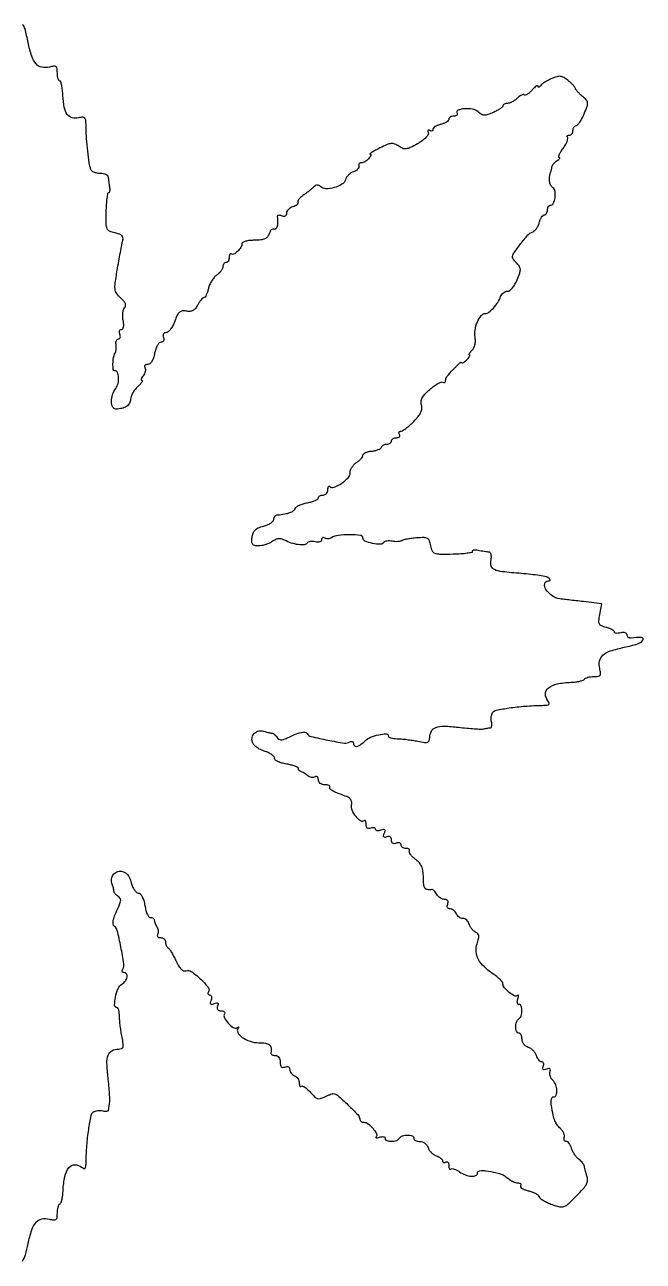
# Model space of a CAD drawing. Extents: x 0 to 389, y 0 to 389.
# Drawn here: x 194.7 to 389.1, y 0.4 to 388.7 of the extents above; entities that cross this region are included whole.
import ezdxf

# ---------------------------------------------------------------- set-up
doc = ezdxf.new("R2010")
doc.units = 0

msp = doc.modelspace()

# ---------------------------------------------------------------- linework, layer by layer
msp.add_lwpolyline([(194.024653, 0.354869, 0.078243), (194.944485, 2.339278, 0.018552), (195.816715, 5.891491, -0.027076), (196.946904, 10.177543, -0.100798), (198.309317, 12.59685, -0.165365), (200.102362, 13.645596, -0.112314), (202.487014, 13.592615, 0.029745), (203.878555, 13.330139, 0.191334), (204.558715, 13.504638, 0.203944), (204.908712, 14.089592, 0.034219), (205, 15.421931, -0.031394), (205.061568, 16.401541, -0.037107), (205.245689, 17.311175, -0.040335), (205.513895, 18.035743, -0.146555), (205.836387, 18.398882, 0.17217), (206.169728, 18.814292, 0.026698), (206.46766, 19.843225, 0.027121), (206.696829, 21.145171, 0.020611), (206.810899, 22.589911, -0.041684), (207.344578, 26.982765, -0.117582), (208.648331, 29.764338, -0.227378), (210.495025, 30.65924, -0.175989), (212.626748, 29.894808, 0.063988), (213.325876, 29.451681, 0.343951), (213.736457, 29.545839, 0.152862), (213.969679, 30.130702, 0.015881), (214.036041, 31.627555, -0.017067), (214.272174, 36.682815, -0.017027), (214.852614, 41.71418, -0.011109), (215.608906, 46.090535, -0.197185), (216.381625, 47.263004, -0.078682), (216.936428, 47.525325, -0.041373), (217.68554, 47.678681, -0.039856), (218.497813, 47.71083, -0.048814), (219.25, 47.606623, 0.034814), (219.926039, 47.493629, 0.05632), (220.508413, 47.503245, 0.078145), (220.918264, 47.623324, 0.259014), (221.076511, 47.84362, -0.009778), (221.124184, 48.193038, -0.002604), (221.213919, 48.747813, -0.00264), (221.322572, 49.377578, -0.002718), (221.43684, 50, 0.055574), (221.507287, 50.925543, 0.006734), (221.408128, 52.967043, 0.007931), (221.218484, 55.397704, 0.006457), (220.940544, 57.994191, -0.020889), (220.588206, 62.515047, -0.095312), (220.990914, 65.108594, -0.182912), (222.164408, 66.485201, -0.126431), (224.167758, 67, 0.080168), (225.165805, 67.161058, 0.242378), (225.633316, 67.638179, 0.112613), (225.706081, 68.60191, 0.013038), (225.326295, 70.75, -0.011377), (225.031282, 72.386872, -0.008453), (224.777385, 74.20625, -0.008553), (224.596159, 75.931748, -0.019071), (224.530982, 77.25, 0.026322), (224.463559, 78.303741, 0.041403), (224.284122, 79.192187, 0.050137), (224.031792, 79.819866, 0.279013), (223.734116, 80, -0.415084), (223.000187, 80.736113, -0.049112), (223.258186, 83.278906, -0.045435), (224.067603, 85.990615, -0.159243), (225.222657, 87.371125, 0.085519), (226.370515, 88.396027, 0.119536), (226.945897, 89.639564, 0.205755), (226.744025, 90.584717, 0.243267), (225.940983, 91, -0.123166), (225.592209, 91.087238, -0.188056), (225.391574, 91.321215, -0.150173), (225.377782, 91.675204, -0.073733), (225.557785, 92.093498, 0.178634), (225.898421, 93.773611, 0.010319), (224.973269, 99.032389, 0.009773), (223.833056, 104.270674, 0.198381), (222.900819, 105.561298, -0.241887), (222.496296, 106.232235, -0.071917), (222.589631, 107.463167, -0.043021), (223.159416, 109.271404, -0.014235), (224.294464, 111.815036, 0.027987), (224.783373, 112.996952, 0.098515), (224.89752, 113.807717, 0.147204), (224.676409, 114.415652, 0.094298), (224.118376, 114.92684, -0.043899), (223.622046, 115.297396, -0.04331), (223.19557, 115.750464, -0.046778), (222.894872, 116.21435, -0.10905), (222.787271, 116.611803, 0.033793), (222.737952, 117.039858, 0.014248), (222.61677, 117.60628, 0.014021), (222.452434, 118.20636, 0.017768), (222.265692, 118.75, -0.111052), (222.031327, 120.352607, -0.13747), (222.545432, 121.76445, -0.145508), (223.688553, 122.650475, -0.129513), (225.186423, 122.820137, -0.088875), (226.220167, 122.475169, -0.092055), (227.055398, 121.795647, -0.074844), (227.712748, 120.735019, -0.038309), (228.219485, 119.25, 0.037549), (228.641875, 118.005993, 0.049326), (229.217516, 116.954688, 0.058578), (229.850466, 116.227985, 0.186421), (230.440694, 116, -0.208688), (231.050535, 115.733877, -0.06773), (231.628889, 114.910944, -0.050068), (232.128673, 113.649747, -0.027475), (232.495314, 112.027737, 0.026845), (232.833752, 110.521668, 0.042816), (233.298677, 109.287616, 0.053167), (233.81071, 108.45642, 0.284342), (234.287757, 108.277737, -0.087885), (234.720458, 108.286547, -0.107148), (235.09755, 108.14096, -0.116006), (235.359751, 107.863921, -0.117085), (235.469858, 107.5, 0.052498), (235.548674, 107.028397, 0.023116), (235.745926, 106.426563, 0.022573), (236.015999, 105.8019, 0.028135), (236.32433, 105.25, -0.064868), (236.581837, 104.697549, -0.057238), (236.703336, 104.073437, -0.060306), (236.677857, 103.474972, -0.097951), (236.5, 103, 0.139169), (236.392057, 102.620352, 0.191142), (236.521475, 102.29375, 0.138808), (236.889346, 102.073267, 0.066118), (237.440983, 102, -0.089681), (238.036198, 101.892376, -0.095244), (238.542039, 101.583854, -0.099804), (238.880474, 101.123801, -0.109257), (239, 100.583333, 0.048968), (239.055626, 100.016711, 0.052342), (239.220313, 99.484896, 0.058488), (239.462547, 99.063522, 0.12921), (239.75, 98.833333, -0.138774), (240.130006, 98.51713, -0.013503), (240.786016, 97.502606, -0.016302), (241.508775, 96.223694, -0.012195), (242.223673, 94.771282, 0.024438), (243.079321, 93.135236, 0.065158), (243.886211, 92.097442, 0.106984), (244.662445, 91.603579, 0.181939), (245.422127, 91.608491, -0.252305), (247.093026, 91.393634, -0.033974), (249.9188, 89.060938, -0.033577), (252.372639, 86.403811, -0.318149), (252.464085, 84.941889, 0.085838), (252.31943, 84.582142, 0.164684), (252.35483, 84.27668, 0.179872), (252.563315, 84.073284, 0.104656), (252.909598, 84, -0.19524), (253.24695, 83.86305, -0.144288), (253.44671, 83.508377, -0.095627), (253.466013, 82.967397, -0.052899), (253.295006, 82.326391, 0.034163), (253.050075, 81.529258, 0.250164), (253.149461, 81.156343, 0.265149), (253.507354, 81.044965, 0.037453), (254.275464, 81.275464, -0.037518), (255.005319, 81.49438, -0.222458), (255.383917, 81.409168, -0.273604), (255.512357, 81.085238, -0.052489), (255.342084, 80.449072, 0.086848), (255.223847, 79.844542, 0.169991), (255.374871, 79.384005, 0.158029), (255.791837, 79.09648, 0.072683), (256.452028, 79, -0.057716), (257.047855, 78.930992, -0.124141), (257.45557, 78.719959, -0.190799), (257.613722, 78.407908, -0.162814), (257.528844, 78.04667, 0.264002), (257.483335, 76.828709, 0.063503), (258.677927, 75.103816, 0.064255), (260.253767, 73.749579, 0.281725), (261.428379, 73.711552, -0.018486), (261.814619, 73.912576, -0.194195), (261.989031, 73.922931, -0.489341), (262.023037, 73.825659, -0.039295), (261.832152, 73.57581, 0.320894), (261.683135, 72.225637, 0.110005), (263.071629, 70.674829, 0.076464), (265.531613, 69.428934, 0.079209), (268.222241, 69, -0.033011), (270.426141, 68.854333, -0.141744), (271.618356, 68.331036, -0.191289), (272.148167, 67.355584, -0.069149), (272.118421, 65.75, 0.204797), (272.190576, 65.464327, 0.105904), (272.475411, 65.220313, 0.075993), (272.934422, 65.055021, 0.048526), (273.5, 65, -0.132643), (274.087065, 64.84147, -0.106556), (274.572021, 64.398835, -0.089602), (274.89129, 63.720581, -0.065399), (275, 62.893011, 0.044649), (275.083046, 61.964874, 0.150258), (275.359682, 61.429276, 0.20361), (275.828212, 61.234478, 0.089917), (276.5, 61.361626, -0.073701), (277.099581, 61.495246, -0.139599), (277.580277, 61.395164, -0.163185), (277.888237, 61.074123, -0.110721), (278, 60.575604, 0.098269), (278.111838, 60.012057, 0.066863), (278.440625, 59.444872, 0.063983), (278.92656, 58.960167, 0.07261), (279.5, 58.638374, -0.089069), (280.073443, 58.29145, -0.066565), (280.559375, 57.733051, -0.065577), (280.887856, 57.056877, -0.080486), (281, 56.364718, 0.036578), (281.044589, 55.756029, 0.102273), (281.190617, 55.356086, 0.239229), (281.404994, 55.225462, 0.219164), (281.648909, 55.315576, -0.301901), (282.045702, 55.395596, -0.051592), (282.76002, 55.014136, -0.041473), (283.621496, 54.322493, -0.025396), (284.520178, 53.378164, 0.024437), (285.790446, 52.038238, 0.107969), (286.713036, 51.47499, 0.147275), (287.630058, 51.437777, 0.059949), (288.805527, 51.895921, -0.015066), (289.655171, 52.318218, -0.016591), (290.502138, 52.674274, -0.016182), (291.241981, 52.92969, -0.076628), (291.684259, 52.995222, -0.180834), (293.015379, 52.488619, -0.010274), (296.311935, 49.466417, -0.009891), (299.492832, 46.304942, -0.194571), (300, 45.050983, 0.120817), (300.098293, 44.650136, 0.100723), (300.375342, 44.308726, 0.091688), (300.789712, 44.07941, 0.080823), (301.277759, 44, -0.164869), (302.624677, 43.54346, -0.053179), (304.173438, 42.071866, -0.054964), (305.291121, 40.420024, -0.313908), (305.167848, 39.425186, 0.197991), (305.091532, 39.209915, 0.368962), (305.210243, 39.084304, 0.090168), (305.616051, 39.114044, 0.022882), (306.25, 39.309286, -0.048013), (306.920452, 39.479454, -0.086433), (307.485937, 39.468241, -0.133716), (307.857378, 39.285081, -0.214926), (308, 38.968615, 0.320036), (308.504298, 38.261434, 0.08491), (309.952631, 38.024075, 0.073884), (311.56532, 38.275193, 0.180743), (312.5, 39, -0.180646), (313.441258, 39.730191, -0.075731), (315.05144, 39.975481, -0.087186), (316.493767, 39.722052, -0.315629), (317, 39, 0.185742), (317.146891, 38.618226, 0.089917), (317.567705, 38.29375, 0.069758), (318.193065, 38.073798, 0.04977), (318.932612, 38, -0.092316), (319.717609, 37.853819, -0.071151), (320.479216, 37.427526, -0.069966), (321.102431, 36.795968, -0.083119), (321.483765, 36.051152, 0.070459), (321.864132, 35.259731, 0.049213), (322.493083, 34.493083, 0.049213), (323.259731, 33.864132, 0.070459), (324.051152, 33.483765, -0.043321), (324.796842, 33.173824, -0.052552), (325.427526, 32.75563, -0.0613), (325.860366, 32.298238, -0.160194), (326, 31.873595, 0.119226), (326.07938, 31.545429, 0.186776), (326.29375, 31.354805, 0.153151), (326.617578, 31.337431, 0.075954), (327, 31.5, -0.160037), (327.378998, 31.591219, -0.191086), (327.70625, 31.429567, -0.125741), (327.92753, 31.008849, -0.058574), (328, 30.39235, 0.034923), (328.043393, 29.771846, 0.096209), (328.185462, 29.359049, 0.231409), (328.394228, 29.218454, 0.235007), (328.631361, 29.298028, -0.218755), (329.017253, 29.440936, -0.055302), (329.691534, 29.313673, -0.046052), (330.506924, 28.979384, -0.032486), (331.353868, 28.464695, 0.059529), (333.218589, 27.465051, 0.077921), (335.103989, 27.048092, 0.121045), (336.468781, 27.294746, 0.295986), (337, 28.113499, -0.2341), (337.203732, 28.524792, -0.105163), (337.763195, 28.789138, -0.066795), (338.638024, 28.875553, -0.033088), (339.75, 28.762766, -0.009341), (342.608452, 28.225121, -0.034486), (344.376273, 27.729109, -0.051858), (345.653925, 27.118047, -0.049786), (346.797619, 26.25, 0.047406), (347.421878, 25.771506, 0.035935), (348.184673, 25.367187, 0.036816), (348.963214, 25.090071, 0.067191), (349.630446, 25, -0.06316), (350.158796, 24.932992, -0.1339), (350.51428, 24.730153, -0.191586), (350.64388, 24.429897, -0.146654), (350.550291, 24.081372, 0.298704), (350.561077, 23.681384, 0.094882), (351.008595, 23.243863, 0.05968), (351.82687, 22.832637, 0.032578), (352.907734, 22.520265, -0.032768), (354.060952, 22.186509, -0.037465), (355.108064, 21.716229, -0.040687), (355.917197, 21.18802, -0.137026), (356.29051, 20.685326, 0.136922), (356.694323, 20.141328, 0.027961), (357.690223, 19.453869, 0.027525), (358.976344, 18.762511, 0.02281), (360.412915, 18.167651, 0.028463), (362.770205, 17.464041, 0.143974), (364.126289, 17.53575, 0.101377), (365.464366, 18.339428, 0.010615), (368.118361, 20.883067, 0.014617), (370.204991, 23.095401, 0.062892), (371.226861, 24.584858, 0.106788), (371.568797, 25.855253, 0.09499), (371.378653, 27.211849, -0.008263), (371.076316, 28.148781, -0.008916), (370.813099, 29.071848, -0.008516), (370.615156, 29.8706, -0.041718), (370.549157, 30.330611, 0.123463), (370.423915, 30.728711, 0.03488), (370.043123, 31.261866, 0.03288), (369.513214, 31.824249, 0.029512), (368.895516, 32.33445, -0.055475), (368.229049, 32.945698, -0.030544), (367.552934, 33.822851, -0.030064), (366.968469, 34.807901, -0.04204), (366.578129, 35.753838, 0.038518), (366.230448, 36.613494, 0.048703), (365.776206, 37.34019, 0.056897), (365.28956, 37.842404, 0.17358), (364.849279, 38, -0.138487), (364.496877, 38.099514, -0.146005), (364.257144, 38.367188, -0.118489), (364.173118, 38.772229, -0.074566), (364.260148, 39.25, 0.124488), (364.308064, 39.837801, 0.058784), (364.093501, 40.573438, 0.05296), (363.671304, 41.333481, 0.050728), (363.093482, 42, -0.047031), (362.034831, 43.203109, -0.063166), (361.337521, 44.475116, -0.041963), (360.807669, 46.241554, -0.010076), (360.237234, 49.25, -0.033088), (360.124447, 50.361976, -0.066795), (360.210862, 51.236805, -0.105163), (360.475208, 51.796268, -0.2341), (360.886501, 52, 0.302611), (361.705313, 52.545518, 0.109731), (361.963147, 53.988563, 0.082283), (361.589555, 55.776607, 0.104181), (360.669643, 57.1875, -0.063651), (360.195622, 57.800458, -0.056274), (359.867203, 58.538438, -0.059369), (359.725563, 59.284244, -0.09802), (359.806093, 59.918278, 0.065386), (359.919501, 60.504286, 0.259429), (359.766619, 60.823146, 0.204963), (359.374361, 60.907457, 0.043477), (358.687377, 60.710277, -0.039971), (357.982753, 60.502685, -0.22661), (357.612901, 60.592835, -0.267041), (357.488475, 60.919318, -0.052202), (357.657916, 61.550928, 0.062962), (357.793998, 62.105447, 0.109677), (357.745252, 62.574335, 0.151316), (357.524081, 62.882554, 0.163437), (357.174376, 63, -0.154862), (356.731234, 63.140624, -0.062896), (356.258462, 63.572474, -0.054087), (355.829795, 64.203232, -0.045408), (355.516235, 64.948848, 0.070459), (355.135868, 65.740269, 0.049213), (354.506917, 66.506917, 0.049213), (353.740269, 67.135868, 0.070459), (352.948848, 67.516235, -0.083119), (352.204032, 67.897569, -0.069966), (351.572474, 68.520784, -0.071151), (351.146181, 69.282391, -0.092316), (351, 70.067388, 0.04977), (350.926202, 70.806935, 0.069758), (350.70625, 71.432295, 0.089917), (350.381774, 71.853109, 0.185742), (350, 72, -0.186414), (349.618213, 72.147465, -0.089706), (349.29375, 72.570164, -0.069539), (349.073784, 73.198222, -0.049547), (349, 73.940983, -0.046881), (349.074077, 74.729296, -0.046318), (349.29375, 75.49335, -0.050262), (349.616444, 76.123976, -0.111412), (350, 76.5, 0.180743), (350.724807, 77.43468, 0.073884), (350.975925, 79.047369, 0.08491), (350.738566, 80.495702, 0.320036), (350.031385, 81, -0.214926), (349.714919, 81.142622, -0.133716), (349.531759, 81.514062, -0.086433), (349.520546, 82.079548, -0.048013), (349.690714, 82.75, 0.022882), (349.885956, 83.383949, 0.090168), (349.915696, 83.789757, 0.368962), (349.790085, 83.908468, 0.197991), (349.574814, 83.832152, -0.312376), (348.631202, 83.712554, -0.048118), (346.958365, 84.798133, -0.047854), (345.44903, 86.254183, -0.17808), (344.997125, 87.472241, 0.160413), (344.826843, 87.984515, 0.030938), (344.188126, 88.741464, 0.030081), (343.299105, 89.566209, 0.023793), (342.247125, 90.349763, -0.037819), (339.156563, 92.789303, -0.081074), (337.286986, 95.172604, -0.105933), (336.56156, 97.583177, -0.104545), (336.882107, 100.091657, 0.019969), (337.356929, 101.65148, 0.090847), (337.427158, 102.594107, 0.164033), (337.144388, 103.207429, 0.112273), (336.501835, 103.637669, -0.083245), (335.911625, 103.985479, -0.045261), (335.317081, 104.584417, -0.043472), (334.807697, 105.322046, -0.052586), (334.470679, 106.092381, 0.065005), (334.129869, 106.821678, 0.064861), (333.613028, 107.439637, 0.070836), (333.006142, 107.85777, 0.11598), (332.401228, 108, -0.092141), (331.79854, 108.112015, -0.066746), (331.198196, 108.440625, -0.065097), (330.691112, 108.926582, -0.077719), (330.361626, 109.5, 0.07261), (330.039833, 110.07344, 0.063983), (329.555128, 110.559375, 0.066863), (328.987943, 110.888162, 0.098269), (328.424396, 111, -0.110721), (327.925877, 111.111763, -0.163185), (327.604836, 111.419723, -0.139599), (327.504754, 111.900419, -0.073701), (327.638374, 112.5, 0.076768), (327.773885, 113.126033, 0.161236), (327.647482, 113.601603, 0.166497), (327.266602, 113.898014, 0.083029), (326.656679, 114, -0.087948), (325.995109, 114.117275, -0.056368), (325.295521, 114.466945, -0.05456), (324.66571, 114.981621, -0.06671), (324.209796, 115.5896, 0.031779), (323.820779, 116.191549, 0.041126), (323.38762, 116.685934, 0.046387), (322.973996, 117.01796, 0.181608), (322.660105, 117.0896, -0.066988), (321.273759, 117.088026, -0.208892), (320.492871, 117.560906, -0.132315), (320.098086, 118.637971, -0.022061), (320, 120.859927, 0.032319), (319.873108, 122.821025, 0.069045), (319.473274, 124.282202, 0.078185), (318.73071, 125.463924, 0.052448), (317.559881, 126.552308, -0.029274), (316.661525, 127.313062, -0.043941), (315.983168, 128.083716, -0.053241), (315.590123, 128.758274, -0.248634), (315.618898, 129.19238, 0.186177), (315.676224, 129.497976, 0.186354), (315.513451, 129.762762, 0.111821), (315.120999, 129.941996, 0.05147), (314.559017, 130, -0.069284), (313.963157, 130.082965, -0.085394), (313.457961, 130.325178, -0.099996), (313.120176, 130.684852, -0.13957), (313, 131.106989, 0.158089), (312.878743, 131.480915, 0.151946), (312.559375, 131.719716, 0.112257), (312.073899, 131.77672, 0.06502), (311.5, 131.638374, -0.077108), (310.871848, 131.502848, -0.163069), (310.396673, 131.631654, -0.166396), (310.101158, 132.017955, -0.08099), (310, 132.638374, 0.081634), (309.899866, 133.2476, 0.159291), (309.608307, 133.637775, 0.161717), (309.14621, 133.776913, 0.084756), (308.550928, 133.657916, -0.052489), (307.914762, 133.487643, -0.273604), (307.590832, 133.616083, -0.222458), (307.50562, 133.994681, -0.037518), (307.724536, 134.724536, 0.037453), (307.955035, 135.492646, 0.265149), (307.843657, 135.850539, 0.250164), (307.470742, 135.949925, 0.034163), (306.673609, 135.704994, -0.047824), (306.032351, 135.526945, -0.087657), (305.491623, 135.526734, -0.137501), (305.137075, 135.697025, -0.21569), (305, 136, 0.191493), (304.877331, 136.308551, 0.145365), (304.559375, 136.492835, 0.097172), (304.074463, 136.513619, 0.053929), (303.5, 136.361626, -0.081274), (302.851998, 136.227424, -0.180929), (302.380295, 136.381631, -0.162548), (302.093155, 136.825135, -0.063157), (302, 137.559678, 0.032528), (301.958281, 138.200268, 0.087502), (301.821856, 138.634178, 0.217382), (301.62113, 138.791094, 0.26089), (301.393551, 138.726884, -0.358961), (300.322965, 138.623653, -0.075885), (298.836682, 139.993415, -0.064334), (297.630723, 141.977252, -0.153172), (297.437029, 143.67302, 0.099159), (297.428968, 144.759759, 0.151469), (296.975686, 145.57828, 0.090586), (295.929245, 146.269459, 0.021071), (293.950176, 147.016443, -0.022514), (292.498674, 147.569091, -0.039274), (291.361656, 148.171659, -0.050542), (290.643866, 148.736635, -0.352765), (290.592162, 149.149121, 0.247497), (290.614163, 149.470593, 0.163232), (290.358723, 149.750054, 0.086801), (289.811821, 149.939522, 0.040104), (289.059017, 150, -0.068037), (288.241393, 150.111775, -0.094364), (287.580179, 150.439291, -0.109633), (287.152903, 150.942135, -0.122085), (287, 151.559017, 0.069674), (286.923104, 152.108158, 0.144341), (286.693382, 152.470573, 0.189995), (286.352776, 152.592451, 0.131168), (285.956195, 152.472927, -0.108199), (285.46709, 152.301004, -0.069952), (284.864688, 152.31138, -0.065316), (284.245328, 152.494415, -0.068842), (283.706195, 152.828873, 0.020724), (283.171137, 153.23671, 0.016328), (282.56057, 153.634284, 0.01662), (281.968196, 153.966643, 0.038714), (281.5, 154.164963, -0.064818), (281.134297, 154.342854, -0.082303), (280.85904, 154.597452, -0.098716), (280.71453, 154.886694, -0.148144), (280.722263, 155.166788, 0.375733), (280.598013, 155.46308, 0.027747), (279.720531, 155.833469, 0.0278), (278.496516, 156.196535, 0.016351), (277, 156.5, -0.026958), (275.504567, 156.836406, -0.04299), (274.279469, 157.29908, -0.053478), (273.455033, 157.808962, -0.28385), (273.277737, 158.284444, 0.242908), (273.131149, 158.793561, 0.050944), (272.406585, 159.418951, 0.042786), (271.324435, 160.045387, 0.028896), (270, 160.576611, -0.035444), (268.452809, 161.2208, -0.061973), (267.300296, 161.991094, -0.076923), (266.544677, 162.880424, -0.100714), (266.179863, 163.879849, -0.134695), (266.353524, 165.338073, -0.144206), (267.246646, 166.459046, -0.134503), (268.660905, 166.966029, -0.11126), (270.25, 166.734308, 0.017768), (270.79364, 166.547566, 0.014021), (271.39372, 166.38323, 0.014248), (271.960142, 166.262048, 0.033793), (272.388197, 166.212729, -0.10905), (272.78565, 166.105128, -0.046778), (273.249536, 165.80443, -0.04331), (273.702604, 165.377954, -0.043899), (274.07316, 164.881624, 0.094298), (274.584348, 164.323591, 0.147204), (275.192283, 164.10248, 0.098515), (276.003048, 164.216627, 0.027987), (277.184964, 164.705536, -0.014235), (279.728596, 165.840584, -0.043021), (281.536833, 166.410369, -0.071917), (282.767765, 166.503704, -0.241887), (283.438702, 166.099181, 0.198381), (284.729326, 165.166944, 0.009773), (289.967611, 164.026731, 0.010319), (295.226389, 163.101579, 0.178634), (296.906502, 163.442215, -0.073733), (297.324796, 163.622218, -0.150173), (297.678785, 163.608426, -0.188056), (297.912762, 163.407791, -0.123166), (298, 163.059017, 0.202304), (298.323412, 162.292412, 0.244064), (299.062569, 162.068947, 0.110525), (300.219371, 162.56533, 0.039997), (301.588357, 163.731214, -0.098219), (303.346104, 164.907073, -0.046151), (305.967763, 165.722472, -0.049655), (308.316154, 165.982018, -0.417394), (309, 165.305549, 0.271933), (309.183598, 164.992933, 0.053413), (309.807813, 164.727529, 0.043334), (310.696331, 164.539369, 0.027709), (311.75, 164.469018, -0.019071), (313.068252, 164.403841, -0.008553), (314.79375, 164.222615, -0.008453), (316.613128, 163.968718, -0.011377), (318.25, 163.673705, 0.013038), (320.39809, 163.293919, 0.112613), (321.361821, 163.366684, 0.242378), (321.838942, 163.834195, 0.080168), (322, 164.832242, -0.126431), (322.514799, 166.835592, -0.182912), (323.891406, 168.009086, -0.095312), (326.484953, 168.411794, -0.020889), (331.005809, 168.059456, 0.006457), (333.602296, 167.781516, 0.007931), (336.032957, 167.591872, 0.006734), (338.074457, 167.492713, 0.055574), (339, 167.56316, -0.002718), (339.622422, 167.677428, -0.00264), (340.252187, 167.786081, -0.002604), (340.806962, 167.875816, -0.009778), (341.15638, 167.923489, 0.259014), (341.376676, 168.081736, 0.078145), (341.496755, 168.491587, 0.05632), (341.506371, 169.073961, 0.034814), (341.393377, 169.75, -0.049256), (341.289416, 170.505314, -0.039327), (341.322521, 171.327019, -0.040655), (341.477263, 172.089821, -0.075748), (341.741088, 172.661128, -0.200517), (342.890735, 173.432862, -0.012624), (346.99427, 174.137925, -0.017534), (351.954834, 174.685024, -0.01367), (357.372445, 174.942245, 0.016066), (358.867681, 175.020417, 0.152657), (359.45361, 175.259444, 0.341197), (359.547475, 175.67363, 0.06458), (359.105192, 176.373252, -0.175989), (358.34076, 178.504975, -0.227378), (359.235662, 180.351669, -0.117582), (362.017235, 181.655422, -0.041684), (366.410089, 182.189101, 0.020611), (367.854829, 182.303171, 0.027121), (369.156775, 182.53234, 0.026698), (370.185708, 182.830272, 0.17217), (370.601118, 183.163613, -0.146555), (370.964257, 183.486105, -0.040335), (371.688825, 183.754311, -0.037107), (372.598459, 183.938432, -0.031394), (373.578069, 184, 0.034219), (374.910408, 184.091288, 0.203944), (375.495362, 184.441285, 0.191334), (375.669861, 185.121445, 0.029745), (375.407385, 186.512986, -0.112314), (375.354404, 188.897638, -0.165365), (376.40315, 190.690683, -0.100798), (378.822457, 192.053096, -0.027076), (383.108509, 193.183285, 0.022821), (387.295905, 194.249455, 0.160957), (388.990361, 195.444184, 0.607067), (388.598558, 196.247658, 0.038775), (385.25, 196.074646, -0.092701), (384.772941, 196.101265, -0.108731), (384.367188, 196.300895, -0.114259), (384.096565, 196.642882, -0.110926), (384, 197.072795, 0.18263), (383.843877, 197.485969, 0.135747), (383.431812, 197.754996, 0.09204), (382.790633, 197.835554, 0.04934), (382, 197.710251, -0.035836), (381.233452, 197.567485, -0.06236), (380.5875, 197.575278, -0.094446), (380.154217, 197.721251, -0.270714), (380, 197.985212, 0.22581), (379.833275, 198.335558, 0.043484), (379.235406, 198.74068, 0.038618), (378.39401, 199.128018, 0.027088), (377.397127, 199.436463, -0.040721), (375.959039, 199.924713, -0.178844), (375.321555, 200.533828, -0.139285), (375.146971, 201.507515, -0.021522), (375.428212, 203.469031), (376.062171, 206.84832), (370.281085, 207.519795, -0.00014), (367.946587, 207.791611, -0.00016), (365.712781, 208.053061, -0.000144), (363.816668, 208.276157, -0.000904), (362.847531, 208.392247, -0.12452), (360.451044, 209.31843, -0.094669), (358.492776, 211.356375, -0.19346), (358.144219, 213.125882, -0.360244), (359.2, 214, 0.063275), (359.641095, 214.056045, 0.26637), (359.824866, 214.235462, 0.228898), (359.776765, 214.51022, 0.050081), (359.45, 214.880217, 0.136129), (358.726142, 215.254029, 0.009783), (356.48596, 215.676818, 0.013161), (353.753111, 216.063746, 0.009546), (350.693692, 216.356, -0.007855), (344.72035, 216.906231, -0.079413), (342.318704, 217.560728, -0.222932), (341.343845, 218.700539, -0.114938), (341.267158, 220.617217, 0.042714), (341.363631, 221.545923, 0.069854), (341.267997, 222.33013, 0.098868), (341.005031, 222.863671, 0.215498), (340.611328, 223.07431, -0.015286), (340.031795, 223.130899, -0.004509), (339.147631, 223.252724, -0.004521), (338.155362, 223.407753, -0.004851), (337.189119, 223.577327, 0.026532), (336.33265, 223.68963, 0.062658), (335.690642, 223.658902, 0.144959), (335.367406, 223.498397, 0.355223), (335.332989, 223.253017, -0.51259), (335.203883, 222.951068, -0.01855), (333.761149, 222.685087, -0.020422), (331.783578, 222.477917, -0.011117), (329.343457, 222.377066, -0.007056), (325.215389, 222.356582, -0.088716), (323.689106, 222.643977, -0.195961), (322.876635, 223.40103, -0.059138), (322.34262, 225.036899, 0.041439), (321.893808, 226.596361, 0.172902), (321.269779, 227.329056, 0.130302), (320.211949, 227.614723, 0.019768), (318.004291, 227.537611, 0.012604), (316.485477, 227.385757, 0.014593), (315.049173, 227.162741, 0.013697), (313.85087, 226.906557, 0.079055), (313.254895, 226.657534, -0.090856), (312.737277, 226.455362, -0.032507), (311.947996, 226.355259, -0.03097), (311.048317, 226.355939, -0.031905), (310.164665, 226.468288, 0.036642), (309.317152, 226.567904, 0.045656), (308.525454, 226.53027, 0.052384), (307.895302, 226.373775, 0.16886), (307.565056, 226.105264, -0.268148), (306.467232, 225.515103, -0.044744), (303.995487, 225.813509, -0.045063), (301.644809, 226.539727, -0.304165), (301, 227.501629, 0.382455), (300.258873, 228.328814, 0.026169), (296.845703, 228.524638, 0.031527), (293.265183, 228.316561, 0.108546), (291.082625, 227.551065, -0.073978), (290.594204, 227.341166, -0.058488), (290.024271, 227.260061, -0.059558), (289.462839, 227.313253, -0.08524), (289, 227.5, 0.094696), (288.618487, 227.645673, 0.172837), (288.29375, 227.59114, 0.172824), (288.07665, 227.34354, 0.09468), (288, 226.942386, -0.177886), (287.844921, 226.520286, -0.13861), (287.436077, 226.245859, -0.093932), (286.796382, 226.163284, -0.04925), (286.000996, 226.289489, 0.046619), (285.194408, 226.421814, 0.05528), (284.42325, 226.39017, 0.064327), (283.798431, 226.210543, 0.153388), (283.437058, 225.898157, -0.24121), (282.551926, 225.362946, -0.050114), (280.677886, 225.418578, -0.046049), (278.450252, 225.92106, -0.044406), (276.323498, 226.826869, 0.061386), (275.360471, 227.199038, 0.08931), (274.454162, 227.260774, 0.083394), (273.538505, 227.000902, 0.047143), (272.544656, 226.408995, -0.048204), (271.633854, 225.869157, -0.030562), (270.48603, 225.413892, -0.030576), (269.292436, 225.102291, -0.048595), (268.242448, 225, -0.045248), (266.999783, 225.112687, -0.186377), (266.367115, 225.500052, -0.161708), (266.107617, 226.252169, -0.032159), (266.183578, 227.692211, -0.058428), (266.507427, 229.052522, -0.110518), (267.11325, 229.996469, -0.095872), (268.128953, 230.67493, -0.036482), (269.75, 231.220803, 0.035408), (270.994152, 231.636789, 0.047307), (272.045313, 232.194765, 0.055958), (272.774979, 232.80233, 0.193527), (273, 233.361925, -0.092855), (273.094858, 233.868306, -0.088725), (273.367188, 234.315143, -0.090222), (273.772822, 234.634208, -0.100413), (274.25, 234.774732, 0.021857), (276.427684, 235.059315, 0.044778), (278.088698, 235.506783, 0.060884), (279.227343, 236.091294, 0.164758), (279.768571, 236.805714, -0.167124), (280.134522, 237.284174, -0.037604), (281.041566, 237.793326, -0.035), (282.233072, 238.250482, -0.027742), (283.57278, 238.579631, 0.023548), (284.885767, 238.89057, 0.035179), (285.993254, 239.294773, 0.038344), (286.790971, 239.727396, 0.2546), (287, 240.111291, -0.165169), (287.115131, 240.450308, -0.095581), (287.440625, 240.738942, -0.07661), (287.926274, 240.934013, -0.057319), (288.5, 241, 0.110331), (289.072242, 241.127828, 0.09994), (289.559375, 241.489583, 0.094932), (289.886104, 242.030326, 0.088788), (290, 242.666667, -0.035958), (290.043071, 243.264798, -0.099998), (290.184118, 243.659632, -0.236472), (290.391258, 243.790641, -0.224915), (290.626784, 243.706549, 0.299808), (291.939569, 243.436556, 0.053793), (294.260204, 244.666045, 0.052593), (296.363267, 246.436643, 0.193856), (297, 248.017206, -0.086334), (297.146874, 248.861481, -0.053059), (297.5875, 249.772485, -0.051257), (298.234946, 250.608533, -0.062878), (299, 251.232073, 0.034489), (299.765384, 251.786848, 0.039226), (300.4125, 252.420089, 0.042918), (300.863883, 253.036528, 0.137419), (301, 253.522439, -0.223029), (301.195165, 253.938209, -0.065339), (301.807813, 254.324491, -0.051844), (302.696946, 254.627517, -0.035667), (303.75, 254.790513, 0.032453), (304.827168, 254.950165, 0.041077), (305.790104, 255.241858, 0.046124), (306.520357, 255.611355, 0.173158), (306.833333, 256.008621, -0.113815), (307.06629, 256.387722, -0.069538), (307.484896, 256.708782, -0.063976), (308.016831, 256.925975, -0.065059), (308.583333, 257, 0.068857), (309.1248, 257.074923, 0.085122), (309.583854, 257.29375, 0.099913), (309.890798, 257.618662, 0.140362), (310, 258, -0.153634), (310.120018, 258.381379, -0.097988), (310.457961, 258.70625, -0.080552), (310.962904, 258.925455, -0.062283), (311.559017, 259, 0.066118), (312.110654, 259.073267, 0.138808), (312.478525, 259.29375, 0.191142), (312.607943, 259.620352, 0.139169), (312.5, 260, -0.075036), (312.336588, 260.382466, -0.151938), (312.352004, 260.70625, -0.187321), (312.539686, 260.920457, -0.12082), (312.86406, 261, 0.146508), (313.412409, 261.1642, 0.016992), (314.471092, 261.913428, 0.01927), (315.693098, 262.918692, 0.014619), (316.955697, 264.109543, 0.023813), (318.387658, 265.684806, 0.061431), (319.212391, 266.978734, 0.087056), (319.534004, 268.135963, 0.10153), (319.414643, 269.268935, -0.100449), (319.293357, 270.397011, -0.098962), (319.619905, 271.489686, -0.067798), (320.475368, 272.68021, -0.02365), (322.000946, 274.14491, -0.02158), (323.305052, 275.187888, -0.031383), (324.545823, 275.980905, -0.032142), (325.587444, 276.473432, -0.237047), (326.118923, 276.426502, 0.103195), (326.454713, 276.304723, 0.178968), (326.741184, 276.366362, 0.165874), (326.933274, 276.605896, 0.087009), (327, 276.986438, -0.170284), (327.415694, 278.171635, -0.018112), (329.351701, 280.420019, -0.014564), (331.431562, 282.538376, -0.401041), (332.143939, 282.540253, 0.294935), (332.363982, 282.498718, 0.046407), (332.774176, 282.712161, 0.039046), (333.269497, 283.089167, 0.02439), (333.789427, 283.600859, 0.022311), (334.242297, 284.138527, 0.050998), (334.520645, 284.589002, 0.112585), (334.587901, 284.879722, 0.415127), (334.467998, 285, -0.450835), (334.359634, 285.122635, -0.100289), (334.460624, 285.424042, -0.045633), (334.788493, 285.888766, -0.019947), (335.300691, 286.443548, 0.082806), (335.847394, 287.209072, 0.057016), (336.204629, 288.215695, 0.053161), (336.343079, 289.355383, 0.050932), (336.241751, 290.515694, -0.090309), (336.221795, 292.795121, -0.058373), (336.97336, 295.332281, -0.062156), (338.160677, 297.364511, -0.233587), (339.446739, 298, 0.168755), (340.553934, 298.384642, 0.040496), (341.99863, 299.729612, 0.040569), (343.358951, 301.48566, 0.052947), (344.282684, 303.294279, -0.071262), (344.64632, 303.946375, -0.063638), (345.190859, 304.498944, -0.066841), (345.825987, 304.872896, -0.099993), (346.455195, 305, 0.171749), (347.141266, 305.242826, 0.047822), (347.967436, 306.053496, 0.042314), (348.786437, 307.213606, 0.033604), (349.47164, 308.586368, 0.014547), (350.26936, 310.663453, 0.083934), (350.467861, 311.818995, 0.135553), (350.225614, 312.705257, 0.06236), (349.48506, 313.657797, -0.013808), (348.916301, 314.258868, -0.018438), (348.436236, 314.836633, -0.015835), (348.076287, 315.335786, -0.149369), (348, 315.585453, -0.151152), (348.433443, 316.986493, -0.014663), (350.550083, 319.893251, -0.015407), (352.832878, 322.661832, -0.134347), (354.150586, 323.531506, 0.100897), (354.827919, 323.916971, 0.051405), (355.497987, 324.636845, 0.048114), (356.060683, 325.553173, 0.05221), (356.419638, 326.535835, -0.035227), (356.728413, 327.479175, -0.047276), (357.144583, 328.276151, -0.056003), (357.599056, 328.829491, -0.19525), (358.019052, 329, 0.150892), (358.393151, 329.115527, 0.098464), (358.711847, 329.440625, 0.081496), (358.926802, 329.926498, 0.063559), (359, 330.5, -0.056959), (359.065572, 331.073739, -0.076307), (359.25949, 331.559375, -0.095369), (359.54638, 331.884904, -0.166062), (359.883369, 332, 0.287074), (360.820308, 332.586257, 0.076094), (361.366906, 334.349042, 0.070777), (361.381578, 336.315177, 0.194001), (360.707752, 337.5, -0.107249), (360.014748, 338.345403, -0.080031), (359.642169, 339.495622, -0.070697), (359.625529, 340.840395, -0.056404), (359.972686, 342.25, 0.022468), (360.087984, 342.610889, 0.010701), (360.205258, 343.084152, 0.010584), (360.306927, 343.584831, 0.014789), (360.375, 344.036475, -0.099975), (360.528684, 344.501306, -0.041895), (360.903906, 345.047022, -0.039269), (361.416825, 345.581755, -0.041023), (362, 346.021162, 0.023406), (362.524042, 346.387832, 0.074533), (362.81906, 346.695335, 0.268811), (362.836227, 346.884132, 0.286893), (362.681906, 346.984687, -0.461376), (362.511403, 347.192313, -0.056069), (362.702951, 347.836472, -0.036298), (363.177709, 348.762784, -0.01815), (363.902361, 349.862878, 0.02378), (364.637042, 351.006, 0.035719), (365.154932, 352.071941, 0.039297), (365.425709, 352.9402, 0.257779), (365.303788, 353.362878, -0.119379), (365.156172, 353.604859, -0.256296), (365.196529, 353.812846, -0.165803), (365.429702, 353.955398, -0.055084), (365.833333, 354, 0.127718), (366.278257, 354.115534, 0.100747), (366.657292, 354.440625, 0.089419), (366.912123, 354.926925, 0.076226), (367, 355.5, -0.063941), (367.07364, 356.073489, -0.081773), (367.289808, 356.559375, -0.098597), (367.610336, 356.88446, -0.150086), (367.98658, 357, 0.217003), (368.460807, 357.215989, 0.029545), (369.143387, 358.101019, 0.029598), (369.867463, 359.312493, 0.020942), (370.539238, 360.748151, 0.013055), (371.446986, 363.090825, 0.110613), (371.584987, 364.205001, 0.162434), (371.197139, 365.075477, 0.03725), (370.008784, 366.19397, -0.018282), (369.195932, 366.902906, -0.021943), (368.487251, 367.629176, -0.021311), (367.951576, 368.282668, -0.118744), (367.773162, 368.695819, 0.124087), (367.588534, 369.111284, 0.020647), (367.016532, 369.781667, 0.021551), (366.261057, 370.529085, 0.017608), (365.392721, 371.263046, 0.035894), (364.079155, 372.151636, 0.105557), (363.046284, 372.485537, 0.099599), (361.931913, 372.377994, 0.029903), (360.325686, 371.7834, 0.0186), (359.190063, 371.2327, 0.019374), (358.114231, 370.60602, 0.019474), (357.229807, 369.994252, 0.075811), (356.765313, 369.520354, -0.040666), (356.480838, 369.186246, -0.158553), (356.241942, 369.064988, -0.319776), (356.081859, 369.145059, -0.118308), (356.015313, 369.40301, 0.442438), (355.844675, 369.552896, 0.118275), (355.460614, 369.413656, 0.04823), (354.861445, 368.929481, 0.020081), (354.148479, 368.171198, -0.028447), (353.395423, 367.396647, -0.04594), (352.664339, 366.839982, -0.05941), (352.054393, 366.552624, -0.284038), (351.696098, 366.637235, 0.238319), (351.349286, 366.751199, 0.070017), (350.796145, 366.585997, 0.053603), (350.140133, 366.195313, 0.035304), (349.47619, 365.619048, -0.039133), (348.751228, 364.999476, -0.035168), (347.913095, 364.475595, -0.036937), (347.091169, 364.113962, -0.085369), (346.428571, 364, 0.050941), (345.881945, 363.944164, 0.07089), (345.419643, 363.777958, 0.090976), (345.108805, 363.532642, 0.182284), (345, 363.244111, -0.218565), (344.830156, 362.874127, -0.026487), (344.103237, 362.313319, -0.027526), (343.116579, 361.709599, -0.019341), (341.947189, 361.136917, -0.02107), (340.216305, 360.456424, -0.09243), (339.134599, 360.295026, -0.123286), (338.23139, 360.55627, -0.051197), (337.197189, 361.309047, 0.139488), (335.448075, 362.16329, 0.060306), (332.83704, 362.311389, 0.088189), (330.863278, 361.828942, 0.455212), (330.570672, 360.885651, -0.164434), (330.648399, 360.550096, -0.190605), (330.499285, 360.26016, -0.123222), (330.116925, 360.064067, -0.057229), (329.559017, 360, 0.061041), (328.962858, 359.926947, 0.079607), (328.457961, 359.711847, 0.09747), (328.119952, 359.393182, 0.156387), (328, 359.019052, -0.196992), (327.827615, 358.598489, -0.05533), (327.265625, 358.141941, -0.046776), (326.457085, 357.722843, -0.034719), (325.5, 357.410644, 0.033639), (324.542859, 357.10071, 0.045696), (323.734375, 356.688259, 0.05385), (323.171027, 356.241337, 0.200769), (323, 355.832575, -0.124375), (322.921017, 355.519967, -0.188404), (322.709615, 355.340675, -0.149273), (322.389631, 355.329601, -0.073083), (322.011454, 355.492921, 0.089847), (321.671634, 355.626433, 0.292858), (321.456809, 355.541963, 0.198433), (321.389958, 355.262258, 0.050498), (321.51147, 354.801938, -0.227429), (321.452527, 354.135801, -0.057726), (320.776533, 353.248103, -0.045112), (319.647932, 352.269211, -0.026615), (318.145561, 351.303906, -0.014727), (315.899496, 350.11041, -0.082034), (314.598332, 349.71464, -0.128181), (313.523205, 349.847986, -0.058226), (312.266503, 350.525887, 0.056092), (311.013227, 351.208841, 0.119021), (309.927205, 351.372925, 0.078849), (308.607474, 351.043877, 0.01531), (306.370958, 350.011827, 0.008415), (304.938946, 349.266694, 0.018165), (303.868988, 348.635552, 0.027784), (303.24254, 348.183749, 0.688102), (303.289427, 348.039846, -0.312166), (303.471687, 347.899676, -0.16224), (303.46819, 347.5992, -0.072068), (303.22979, 347.138131, -0.030434), (302.789427, 346.595727, -0.040247), (302.222147, 346.069835, -0.041861), (301.585019, 345.649277, -0.045552), (300.974533, 345.384872, -0.118232), (300.5, 345.345727, 0.125539), (300.137549, 345.310567, 0.147149), (299.86122, 345.105396, 0.126742), (299.717474, 344.753475, 0.081795), (299.729687, 344.31094, -0.154113), (299.671883, 343.810536, -0.084035), (299.325396, 343.291365, -0.07016), (298.751308, 342.832294, -0.056838), (298.030839, 342.509788, 0.068902), (297.248828, 342.136923, 0.049089), (296.493595, 341.525439, 0.049313), (295.876149, 340.782704, 0.072041), (295.505823, 340.018347, -0.181942), (294.369384, 338.57586, -0.067248), (291.956507, 337.52922, -0.067833), (289.384053, 337.167954, -0.199969), (287.765449, 337.834551, 0.080086), (287.225364, 338.22468, 0.133525), (286.679173, 338.335543, 0.118848), (286.106739, 338.157332, 0.056038), (285.486815, 337.685714, -0.01634), (284.86613, 337.130656, -0.006976), (284.002065, 336.427608, -0.006893), (283.05914, 335.702915, -0.009003), (282.17609, 335.067845, 0.032988), (281.417277, 334.464907, 0.049403), (280.850288, 333.837293, 0.062423), (280.535716, 333.276603, 0.239469), (280.568082, 332.889842, -0.254245), (280.586683, 332.555844, -0.100413), (280.301869, 332.175267, -0.066596), (279.753072, 331.80368, -0.038734), (279.014521, 331.504609, 0.059043), (278.244209, 331.155718, 0.062231), (277.591765, 330.641433, 0.06953), (277.149372, 330.047411, 0.125983), (277, 329.463997, -0.103865), (276.889135, 328.936059, -0.169826), (276.580578, 328.605123, -0.144546), (276.090362, 328.507367, -0.069144), (275.459106, 328.654066, 0.044966), (274.879331, 328.81861, 0.0972), (274.417649, 328.815319, 0.174128), (274.148827, 328.652082, 0.218597), (274.077527, 328.372681, -0.045442), (274.219258, 326.797734, -0.062632), (274.04071, 325.39014, -0.107002), (273.619457, 324.549356, -0.378319), (273.071996, 324.455504, 0.209118), (272.668123, 324.512946, 0.11865), (272.228775, 324.268799, 0.081387), (271.817305, 323.744038, 0.048846), (271.504609, 323.014521, -0.091934), (270.981073, 322.034607, -0.121019), (270.180738, 321.418711, -0.080538), (268.929557, 321.093496, -0.023397), (266.932612, 321, 0.02575), (265.425642, 320.922339, 0.040776), (264.155205, 320.685268, 0.049214), (263.255998, 320.342341, 0.284338), (263, 319.928571, -0.144414), (262.656206, 318.763085, -0.059313), (261.59406, 317.481848, -0.065168), (260.389387, 316.603539, -0.33284), (259.619048, 316.714286, 0.229436), (259.38648, 316.795073, 0.234237), (259.181845, 316.661905, 0.09827), (259.042542, 316.265323, 0.035486), (259, 315.666667, -0.05808), (258.925704, 315.029224, -0.077243), (258.70625, 314.489583, -0.096011), (258.381453, 314.128, -0.163305), (258, 314, 0.127083), (257.618634, 313.901479, 0.10076), (257.29375, 313.624223, 0.089631), (257.075344, 313.209482, 0.07663), (257, 312.720759, -0.114505), (256.863011, 312.130421, -0.043446), (256.423308, 311.401639, -0.040166), (255.787971, 310.662466, -0.039017), (255.036793, 310.026519, 0.063642), (254.239775, 309.281581, 0.035885), (253.469255, 308.202983, 0.0352), (252.837293, 306.983733, 0.047942), (252.457338, 305.80576, -0.024006), (252.166565, 304.73094, -0.035362), (251.80134, 303.824192, -0.038523), (251.418702, 303.17204, -0.24556), (251.089524, 303, 0.186089), (250.722037, 302.858323, 0.031777), (250.19009, 302.311187, 0.030919), (249.618543, 301.553034, 0.023193), (249.08301, 300.655106, -0.049359), (248.368813, 299.588511, -0.098409), (247.585852, 298.947633, -0.106085), (246.658884, 298.682711, -0.064057), (245.514003, 298.752572, 0.07282), (244.267831, 298.806815, 0.155152), (243.392619, 298.426699, 0.103952), (242.680054, 297.481644, 0.022983), (241.899084, 295.597466, -0.032333), (241.29786, 294.220273, -0.042228), (240.567309, 293.056756, -0.048085), (239.821352, 292.241716, -0.185466), (239.192123, 292, 0.103334), (238.668425, 291.890601, 0.164786), (238.333441, 291.585645, 0.144852), (238.227275, 291.106269, 0.0743), (238.361626, 290.5, -0.073646), (238.495165, 289.901089, -0.13908), (238.395675, 289.420261, -0.162997), (238.075995, 289.111996, -0.111476), (237.579906, 289, 0.203526), (237.006749, 288.756613, 0.061457), (236.425908, 287.984412, 0.049795), (235.918416, 286.855987, 0.034434), (235.565978, 285.5, -0.032335), (235.193459, 284.041659, -0.060152), (234.68004, 282.936496, -0.082998), (234.067887, 282.239493, -0.172816), (233.39567, 282, 0.072264), (232.864248, 281.922791, 0.14812), (232.516117, 281.693382, 0.188823), (232.403016, 281.352986, 0.125936), (232.527073, 280.956195, -0.126816), (232.684618, 280.449211, -0.067771), (232.627673, 279.791251, -0.06058), (232.377768, 279.090759, -0.05732), (231.963645, 278.456195, 0.031491), (231.555846, 277.89661, 0.075217), (231.348351, 277.427757, 0.169282), (231.368885, 277.130141, 0.30019), (231.566117, 277, -0.49453), (231.694007, 276.83256, -0.082165), (231.496, 276.401057, -0.039277), (230.973056, 275.744617, -0.017395), (230.188561, 274.961045, 0.040384), (229.351095, 274.043952, 0.036811), (228.64289, 272.976404, 0.038828), (228.154352, 271.923772, 0.089465), (228, 271.068034, -0.133062), (227.665174, 269.832156, -0.113386), (226.737036, 268.8457, -0.090845), (225.27505, 268.212276, -0.056975), (223.418213, 268, -0.290339), (222.421824, 268.631844, -0.108368), (222.036174, 270.31976, -0.079107), (222.366295, 272.516563, -0.08126), (223.361652, 274.479911, 0.100276), (224.067973, 276.013976, 0.07045), (224.241083, 277.912353, 0.085886), (223.892955, 279.461259, 0.303419), (223.086903, 280, -0.376755), (222.587108, 280.4389, -0.034233), (222.47725, 282.233941, -0.037901), (222.6396, 284.183573, -0.098234), (223.127135, 285.5, 0.074313), (223.342958, 286.007392, 0.033446), (223.477814, 286.720313, 0.032179), (223.521693, 287.506582, 0.037813), (223.458966, 288.25, -0.055533), (223.42625, 288.919647, -0.084255), (223.55899, 289.485937, -0.113352), (223.829958, 289.86222, -0.182216), (224.195473, 290, 0.174242), (224.535231, 290.122108, 0.149511), (224.745708, 290.440625, 0.104659), (224.783897, 290.925795, 0.059169), (224.638374, 291.5, -0.064125), (224.498934, 292.073946, -0.111148), (224.553103, 292.559375, -0.1517), (224.787633, 292.878603, -0.160371), (225.156385, 293, 0.24226), (225.561099, 293.208318, 0.110172), (225.799815, 293.771969, 0.065687), (225.844853, 294.672498, 0.029053), (225.679167, 295.854167, -0.038064), (225.536768, 297.022306, -0.040698), (225.578345, 298.172251, -0.044361), (225.781505, 299.14373, -0.123264), (226.137539, 299.737539, 0.155933), (226.442521, 300.329087, 0.13547), (226.370794, 301.025374, 0.082743), (225.875065, 301.85791, 0.029659), (224.919164, 302.860683, -0.053139), (223.650224, 304.323356, -0.125972), (223.149093, 305.663694, -0.062797), (223.184728, 307.614707, -0.006294), (223.911512, 312.227311, -0.002132), (224.419256, 315.130669, -0.002611), (224.919498, 317.83946, -0.002176), (225.361762, 320.112235, -0.01866), (225.601779, 321.119788, 0.123458), (225.621381, 321.888216, 0.156674), (225.263867, 322.497012, 0.100377), (224.462319, 322.96547, 0.032867), (223.134773, 323.323045, -0.050013), (221.398943, 323.854941, -0.196616), (220.623455, 324.630679, -0.097553), (220.328811, 326.066011, -0.007842), (220.358713, 329.945155, -0.010269), (220.46051, 332.260917, -0.016883), (220.652817, 334.212324, -0.010878), (220.893328, 335.764272, -0.360231), (221.161516, 335.991897, 0.266215), (221.389249, 336.126129, 0.083745), (221.530304, 336.511682, 0.058308), (221.568441, 337.078825, 0.034965), (221.488027, 337.75, -0.007543), (221.354136, 338.511454, -0.005663), (221.228955, 339.353125, -0.005727), (221.12919, 340.147934, -0.013071), (221.076511, 340.75, 0.186084), (220.857896, 341.227823, 0.081878), (220.278881, 341.632812, 0.06466), (219.442977, 341.907804, 0.047206), (218.468615, 342, -0.046213), (217.469617, 342.092531, -0.05425), (216.559582, 342.367188, -0.062767), (215.865614, 342.770891, -0.151039), (215.524489, 343.25, -0.042412), (215.035092, 345.301782, -0.008918), (214.550961, 348.961046, -0.009889), (214.179429, 352.904974, -0.016034), (214.037768, 356.269052, 0.014009), (213.953037, 358.495571, 0.143967), (213.638912, 359.350747, 0.25157), (212.995626, 359.65351, 0.04826), (211.675797, 359.454766, -0.128042), (209.621673, 359.472828, -0.173812), (208.111478, 360.523113, -0.108863), (207.1554, 362.771491, -0.03519), (206.738428, 366.3863, 0.015581), (206.604378, 368.154864, 0.025208), (206.368197, 369.644726, 0.02258), (206.077492, 370.770179, 0.329412), (205.76651, 371, -0.268595), (205.471346, 371.170888, -0.056512), (205.225162, 371.739972, -0.045069), (205.055669, 372.553901, -0.028816), (205, 373.519052, 0.032351), (204.91093, 374.894221, 0.201935), (204.563197, 375.490616, 0.195029), (203.88509, 375.670421, 0.029977), (202.487014, 375.407385, -0.112314), (200.102362, 375.354404, -0.165365), (198.309317, 376.40315, -0.100798), (196.946904, 378.822457, -0.027076), (195.816715, 383.108509, 0.010031), (194.843277, 387.38633, 0.14806), (194.062846, 388.694829, 0.53763)], format="xyb")

doc.saveas('drawing.dxf')
